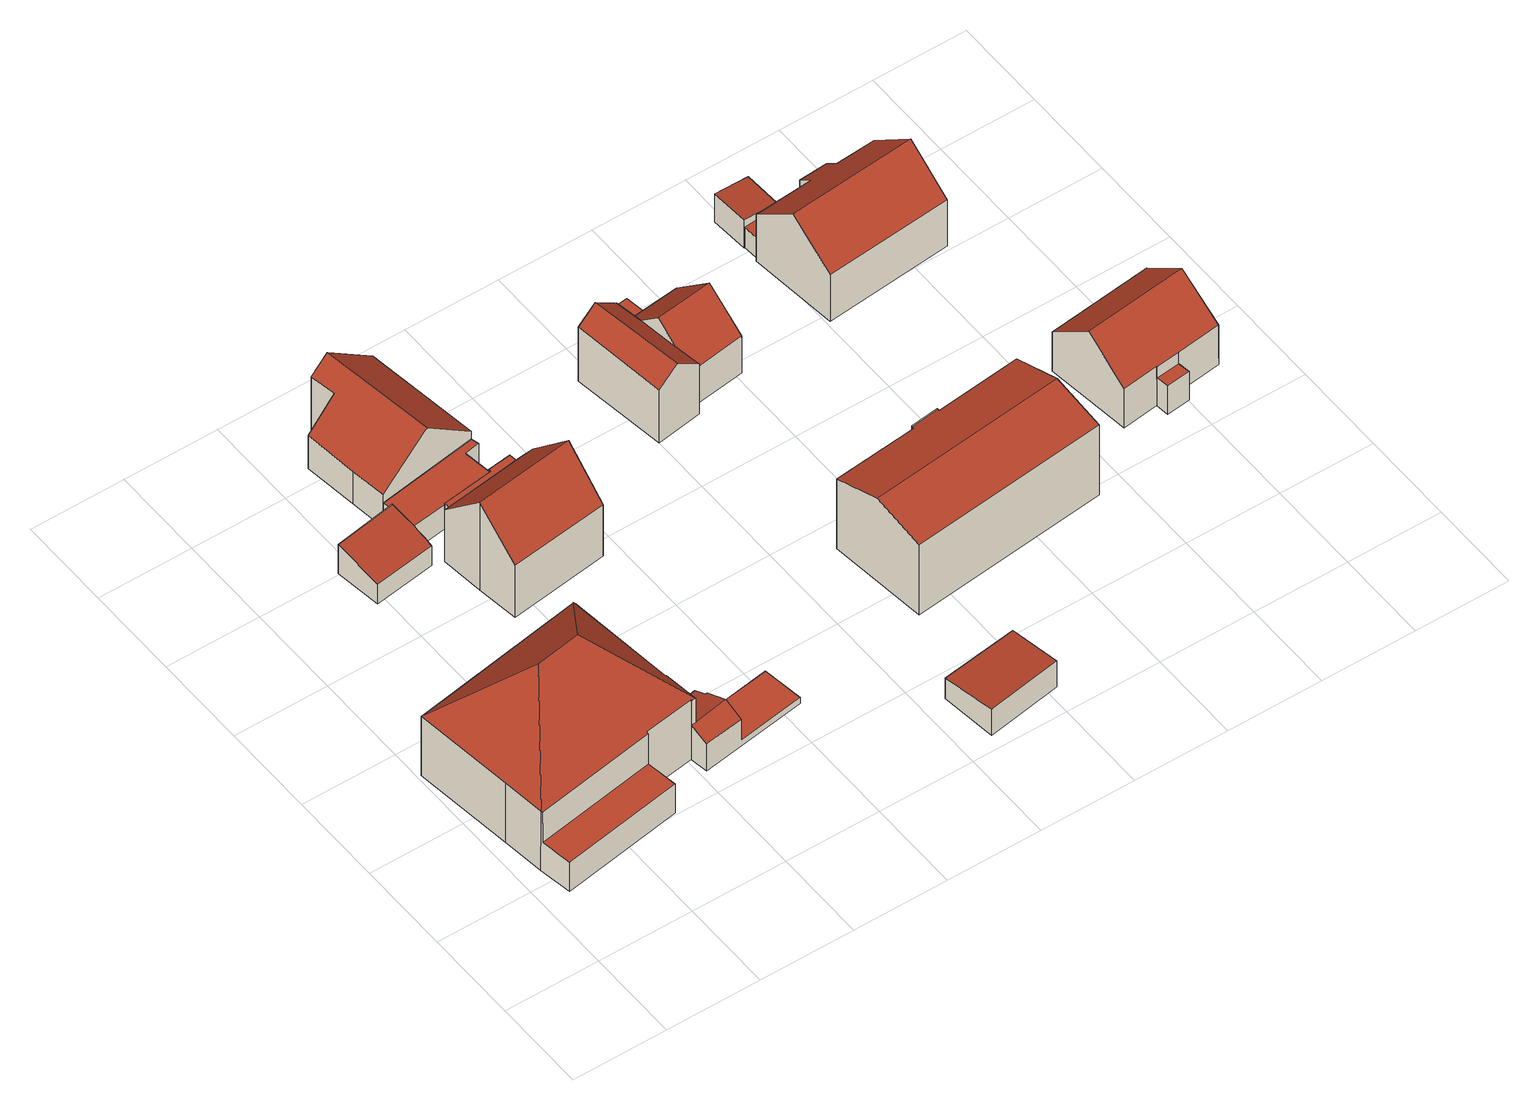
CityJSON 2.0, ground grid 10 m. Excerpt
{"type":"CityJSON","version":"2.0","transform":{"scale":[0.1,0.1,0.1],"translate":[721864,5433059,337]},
"CityObjects":{
"building1":{"type":"Building","attributes":{"Gemeindeschluessel":"09362000","HoeheDach":"353.000","HoeheGrund":"337.970","Methode":"9999","NiedrigsteTraufeDesGebaeudes":"338.800","Geometrietyp2DReferenz":"3000","measuredHeight":15.03,"function":"31001_2000","roofType":"9999"},"address":[{"Country":"Germany","Locality":"Regensburg","ThoroughfareName":"Großprüfening 21"}],"geometry":[{"type":"Solid","lod":"2","boundaries":[[[[0,1,2,3,4]],[[5,6,7,8,9]],[[10,11,12,13,14]],[[15,16,17,8]],[[18,19,20,21]],[[8,7,22,23,24,15]],[[25,11,10,26]],[[20,27,28,21]],[[29,30,31,32]],[[29,33,5,9,34,30]],[[33,35,36,37,6,5]],[[0,4,38,39]],[[37,40,22,7,6]],[[41,42,36,35]],[[43,19,18,44]],[[45,26,10,14,46]],[[43,32,31,27,20,19]],[[37,36,42,40]],[[14,13,47,3,2,46]],[[25,44,18,21,28,12,11]],[[8,17,34,9]],[[39,38,48,49]],[[28,27,31,30,34,17,47,13,12]],[[50,49,48,16,15,24]],[[50,24,23,51]],[[33,29,32,43,44,25,26,45,1,0,39,49,50,51,41,35]],[[17,16,48,38,4,3,47]],[[45,46,2,1]],[[41,51,23,22,40,42]]]],"semantics":{"surfaces":[{"type":"WallSurface","Flaeche":"2.448","Z_MAX":"7.622","Z_MAX_ASL":"345.593","Z_MIN":"-0.000","Z_MIN_ASL":"337.970"},{"type":"RoofSurface","Dachneigung":"65.051","Dachorientierung":"170.342","Flaeche":"9.077","Z_MAX":"4.430","Z_MAX_ASL":"342.400","Z_MIN":"3.504","Z_MIN_ASL":"341.474"},{"type":"RoofSurface","Dachneigung":"43.277","Dachorientierung":"263.154","Flaeche":"77.584","Z_MAX":"15.030","Z_MAX_ASL":"353.000","Z_MIN":"7.610","Z_MIN_ASL":"345.580"},{"type":"WallSurface","Flaeche":"14.433","Z_MAX":"7.530","Z_MAX_ASL":"345.500","Z_MIN":"2.805","Z_MIN_ASL":"340.775"},{"type":"RoofSurface","Dachneigung":"90.000","Dachorientierung":"-1.000","Flaeche":"43.806","Z_MAX":"3.730","Z_MAX_ASL":"341.700","Z_MIN":"3.730","Z_MIN_ASL":"341.700"},{"type":"RoofSurface","Dachneigung":"66.207","Dachorientierung":"350.343","Flaeche":"14.894","Z_MAX":"4.430","Z_MAX_ASL":"342.400","Z_MIN":"2.805","Z_MIN_ASL":"340.775"},{"type":"WallSurface","Flaeche":"34.207","Z_MAX":"7.626","Z_MAX_ASL":"345.596","Z_MIN":"-0.000","Z_MIN_ASL":"337.970"},{"type":"WallSurface","Flaeche":"49.374","Z_MAX":"7.530","Z_MAX_ASL":"345.500","Z_MIN":"3.730","Z_MIN_ASL":"341.700"},{"type":"WallSurface","Flaeche":"41.331","Z_MAX":"7.658","Z_MAX_ASL":"345.628","Z_MIN":"-0.000","Z_MIN_ASL":"337.970"},{"type":"WallSurface","Flaeche":"8.317","Z_MAX":"7.621","Z_MAX_ASL":"345.591","Z_MIN":"-0.000","Z_MIN_ASL":"337.970"},{"type":"WallSurface","Flaeche":"20.722","Z_MAX":"3.542","Z_MAX_ASL":"341.512","Z_MIN":"-0.000","Z_MIN_ASL":"337.970"},{"type":"WallSurface","Flaeche":"3.072","Z_MAX":"7.622","Z_MAX_ASL":"345.593","Z_MIN":"-0.000","Z_MIN_ASL":"337.970"},{"type":"WallSurface","Flaeche":"13.506","Z_MAX":"4.430","Z_MAX_ASL":"342.400","Z_MIN":"0.830","Z_MIN_ASL":"338.800"},{"type":"WallSurface","Flaeche":"3.627","Z_MAX":"0.830","Z_MAX_ASL":"338.800","Z_MIN":"-0.000","Z_MIN_ASL":"337.970"},{"type":"WallSurface","Flaeche":"48.499","Z_MAX":"3.730","Z_MAX_ASL":"341.700","Z_MIN":"-0.000","Z_MIN_ASL":"337.970"},{"type":"WallSurface","Flaeche":"81.548","Z_MAX":"7.626","Z_MAX_ASL":"345.596","Z_MIN":"-0.000","Z_MIN_ASL":"337.970"},{"type":"WallSurface","Flaeche":"13.704","Z_MAX":"7.658","Z_MAX_ASL":"345.628","Z_MIN":"-0.000","Z_MIN_ASL":"337.970"},{"type":"RoofSurface","Dachneigung":"90.000","Dachorientierung":"-1.000","Flaeche":"31.015","Z_MAX":"0.830","Z_MAX_ASL":"338.800","Z_MIN":"0.830","Z_MIN_ASL":"338.800"},{"type":"RoofSurface","Dachneigung":"45.791","Dachorientierung":"350.342","Flaeche":"126.361","Z_MAX":"15.030","Z_MAX_ASL":"353.000","Z_MIN":"7.579","Z_MIN_ASL":"345.549"},{"type":"WallSurface","Flaeche":"13.971","Z_MAX":"7.615","Z_MAX_ASL":"345.585","Z_MIN":"-0.000","Z_MIN_ASL":"337.970"},{"type":"WallSurface","Flaeche":"1.409","Z_MAX":"7.530","Z_MAX_ASL":"345.500","Z_MIN":"4.430","Z_MIN_ASL":"342.400"},{"type":"WallSurface","Flaeche":"84.177","Z_MAX":"7.715","Z_MAX_ASL":"345.685","Z_MIN":"-0.000","Z_MIN_ASL":"337.970"},{"type":"RoofSurface","Dachneigung":"45.792","Dachorientierung":"170.342","Flaeche":"126.828","Z_MAX":"15.030","Z_MAX_ASL":"353.000","Z_MIN":"7.530","Z_MIN_ASL":"345.500"},{"type":"WallSurface","Flaeche":"11.354","Z_MAX":"7.715","Z_MAX_ASL":"345.685","Z_MIN":"-0.000","Z_MIN_ASL":"337.970"},{"type":"WallSurface","Flaeche":"3.997","Z_MAX":"3.392","Z_MAX_ASL":"341.362","Z_MIN":"-0.000","Z_MIN_ASL":"337.970"},{"type":"GroundSurface","Flaeche":"384.381","Z_MAX":"-0.000","Z_MAX_ASL":"337.970","Z_MIN":"-0.000","Z_MIN_ASL":"337.970"},{"type":"RoofSurface","Dachneigung":"43.276","Dachorientierung":"83.154","Flaeche":"77.354","Z_MAX":"15.030","Z_MAX_ASL":"353.000","Z_MIN":"7.530","Z_MIN_ASL":"345.500"},{"type":"WallSurface","Flaeche":"142.297","Z_MAX":"7.579","Z_MAX_ASL":"345.549","Z_MIN":"-0.000","Z_MIN_ASL":"337.970"},{"type":"WallSurface","Flaeche":"6.482","Z_MAX":"3.393","Z_MAX_ASL":"341.363","Z_MIN":"-0.000","Z_MIN_ASL":"337.970"}],"values":[[0,1,2,3,4,5,6,7,8,9,10,11,12,13,14,15,16,17,18,19,20,21,22,23,24,25,26,27,28]]}}]},
"building2":{"type":"Building","attributes":{"Gemeindeschluessel":"09362000","HoeheDach":"341.887","HoeheGrund":"338.220","Methode":"1000","NiedrigsteTraufeDesGebaeudes":"340.660","Geometrietyp2DReferenz":"3000","measuredHeight":3.67,"function":"31001_2000","roofType":"2100"},"geometry":[{"type":"Solid","lod":"2","boundaries":[[[[52,53,54,55]],[[53,52,56,57]],[[58,59,60,61]],[[62,63,59,58]],[[61,60,64,65]],[[54,53,57,62,58,61,65]],[[65,64,55,54]],[[57,56,63,62]],[[52,55,64,60,59,63,56]]]],"semantics":{"surfaces":[{"type":"WallSurface","Flaeche":"2.588","Z_MAX":"2.675","Z_MAX_ASL":"340.895","Z_MIN":"0.000","Z_MIN_ASL":"338.220"},{"type":"WallSurface","Flaeche":"15.934","Z_MAX":"2.490","Z_MAX_ASL":"340.710","Z_MIN":"0.000","Z_MIN_ASL":"338.220"},{"type":"WallSurface","Flaeche":"9.141","Z_MAX":"3.667","Z_MAX_ASL":"341.887","Z_MIN":"0.000","Z_MIN_ASL":"338.220"},{"type":"WallSurface","Flaeche":"24.568","Z_MAX":"3.667","Z_MAX_ASL":"341.887","Z_MIN":"0.000","Z_MIN_ASL":"338.220"},{"type":"WallSurface","Flaeche":"1.721","Z_MAX":"3.023","Z_MAX_ASL":"341.243","Z_MIN":"0.000","Z_MIN_ASL":"338.220"},{"type":"GroundSurface","Flaeche":"33.871","Z_MAX":"0.000","Z_MAX_ASL":"338.220","Z_MIN":"0.000","Z_MIN_ASL":"338.220"},{"type":"WallSurface","Flaeche":"2.484","Z_MAX":"2.886","Z_MAX_ASL":"341.106","Z_MIN":"0.000","Z_MIN_ASL":"338.220"},{"type":"WallSurface","Flaeche":"15.368","Z_MAX":"3.667","Z_MAX_ASL":"341.887","Z_MIN":"0.000","Z_MIN_ASL":"338.220"},{"type":"RoofSurface","Dachneigung":"76.728","Dachorientierung":"170.195","Flaeche":"34.800","Z_MAX":"3.667","Z_MAX_ASL":"341.887","Z_MIN":"2.440","Z_MIN_ASL":"340.660"}],"values":[[0,1,2,3,4,5,6,7,8]]}}]},
"building3":{"type":"Building","attributes":{"Gemeindeschluessel":"09362000","HoeheDach":"349.223","HoeheGrund":"337.990","Methode":"2000","NiedrigsteTraufeDesGebaeudes":"344.547","Geometrietyp2DReferenz":"3000","measuredHeight":11.23,"function":"31001_1000","roofType":"3100","storeysAboveGround":3},"address":[{"Country":"Germany","Locality":"Regensburg","ThoroughfareName":"Großprüfening 20"}],"geometry":[{"type":"Solid","lod":"2","boundaries":[[[[66,67,68,69]],[[70,71,72,73]],[[69,68,74,75]],[[74,68,67,71]],[[75,70,73,76,77,78,66,69]],[[71,67,79,80,81,72]],[[78,79,67,66]],[[77,80,79,78]],[[75,74,71,70]],[[76,81,80,77]],[[73,72,81,76]]]],"semantics":{"surfaces":[{"type":"WallSurface","Flaeche":"39.653","Z_MAX":"11.233","Z_MAX_ASL":"349.223","Z_MIN":"0.000","Z_MIN_ASL":"337.990"},{"type":"WallSurface","Flaeche":"39.675","Z_MAX":"11.233","Z_MAX_ASL":"349.223","Z_MIN":"0.000","Z_MIN_ASL":"337.990"},{"type":"WallSurface","Flaeche":"69.048","Z_MAX":"6.567","Z_MAX_ASL":"344.557","Z_MIN":"0.000","Z_MIN_ASL":"337.990"},{"type":"RoofSurface","Dachneigung":"43.635","Dachorientierung":"172.563","Flaeche":"67.947","Z_MAX":"11.233","Z_MAX_ASL":"349.223","Z_MIN":"6.557","Z_MIN_ASL":"344.547"},{"type":"GroundSurface","Flaeche":"93.847","Z_MAX":"0.000","Z_MAX_ASL":"337.990","Z_MIN":"0.000","Z_MIN_ASL":"337.990"},{"type":"RoofSurface","Dachneigung":"43.670","Dachorientierung":"352.568","Flaeche":"68.007","Z_MAX":"11.233","Z_MAX_ASL":"349.223","Z_MIN":"6.562","Z_MIN_ASL":"344.552"},{"type":"WallSurface","Flaeche":"39.667","Z_MAX":"11.233","Z_MAX_ASL":"349.223","Z_MIN":"0.000","Z_MIN_ASL":"337.990"},{"type":"WallSurface","Flaeche":"7.910","Z_MAX":"6.564","Z_MAX_ASL":"344.554","Z_MIN":"0.000","Z_MIN_ASL":"337.990"},{"type":"WallSurface","Flaeche":"39.599","Z_MAX":"11.233","Z_MAX_ASL":"349.223","Z_MIN":"0.000","Z_MIN_ASL":"337.990"},{"type":"WallSurface","Flaeche":"44.476","Z_MAX":"6.564","Z_MAX_ASL":"344.554","Z_MIN":"0.000","Z_MIN_ASL":"337.990"},{"type":"WallSurface","Flaeche":"16.736","Z_MAX":"6.562","Z_MAX_ASL":"344.552","Z_MIN":"0.000","Z_MIN_ASL":"337.990"}],"values":[[0,1,2,3,4,5,6,7,8,9,10]]}}]},
"building4":{"type":"Building","attributes":{"Gemeindeschluessel":"09362000","HoeheDach":"341.210","HoeheGrund":"338.150","Methode":"2000","NiedrigsteTraufeDesGebaeudes":"341.210","Geometrietyp2DReferenz":"3000","measuredHeight":3.06,"function":"31001_2000","roofType":"1000","storeysAboveGround":1},"geometry":[{"type":"Solid","lod":"2","boundaries":[[[[82,83,84,85]],[[86,87,88,89]],[[90,60,91,92]],[[89,88,60,90]],[[93,94,95,82,85,86,89,90,92]],[[96,94,93,97]],[[94,96,98,95]],[[92,91,97,93]],[[96,97,91,60,88,87,84,83,98]],[[85,84,87,86]],[[95,98,83,82]]]],"semantics":{"surfaces":[{"type":"WallSurface","Flaeche":"8.822","Z_MAX":"3.060","Z_MAX_ASL":"341.210","Z_MIN":"0.000","Z_MIN_ASL":"338.150"},{"type":"WallSurface","Flaeche":"16.777","Z_MAX":"3.060","Z_MAX_ASL":"341.210","Z_MIN":"0.000","Z_MIN_ASL":"338.150"},{"type":"WallSurface","Flaeche":"8.362","Z_MAX":"3.060","Z_MAX_ASL":"341.210","Z_MIN":"0.000","Z_MIN_ASL":"338.150"},{"type":"WallSurface","Flaeche":"11.246","Z_MAX":"3.060","Z_MAX_ASL":"341.210","Z_MIN":"0.000","Z_MIN_ASL":"338.150"},{"type":"GroundSurface","Flaeche":"37.005","Z_MAX":"0.000","Z_MAX_ASL":"338.150","Z_MIN":"0.000","Z_MIN_ASL":"338.150"},{"type":"WallSurface","Flaeche":"32.767","Z_MAX":"3.060","Z_MAX_ASL":"341.210","Z_MIN":"0.000","Z_MIN_ASL":"338.150"},{"type":"WallSurface","Flaeche":"2.526","Z_MAX":"3.060","Z_MAX_ASL":"341.210","Z_MIN":"0.000","Z_MIN_ASL":"338.150"},{"type":"WallSurface","Flaeche":"3.379","Z_MAX":"3.060","Z_MAX_ASL":"341.210","Z_MIN":"0.000","Z_MIN_ASL":"338.150"},{"type":"RoofSurface","Dachneigung":"90.000","Dachorientierung":"-1.000","Flaeche":"37.005","Z_MAX":"3.060","Z_MAX_ASL":"341.210","Z_MIN":"3.060","Z_MIN_ASL":"341.210"},{"type":"WallSurface","Flaeche":"0.676","Z_MAX":"3.060","Z_MAX_ASL":"341.210","Z_MIN":"0.000","Z_MIN_ASL":"338.150"},{"type":"WallSurface","Flaeche":"4.778","Z_MAX":"3.060","Z_MAX_ASL":"341.210","Z_MIN":"0.000","Z_MIN_ASL":"338.150"}],"values":[[0,1,2,3,4,5,6,7,8,9,10]]}}]},
"building5":{"type":"Building","attributes":{"Gemeindeschluessel":"09362000","HoeheDach":"346.710","HoeheGrund":"338.070","Methode":"2000","NiedrigsteTraufeDesGebaeudes":"342.182","Geometrietyp2DReferenz":"3000","measuredHeight":8.64,"function":"31001_1000","roofType":"3100"},"address":[{"Country":"Germany","Locality":"Regensburg","ThoroughfareName":"Großprüfening 20a"}],"geometry":[{"type":"Solid","lod":"2","boundaries":[[[[99,100,101,94]],[[102,103,104,105,106,107,108]],[[109,107,106,110]],[[110,106,105,100,99]],[[94,101,104,103,93]],[[111,108,107,109]],[[112,102,108,111]],[[110,99,94,93,112,111,109]],[[93,103,102,112]],[[104,101,100,105]]]],"semantics":{"surfaces":[{"type":"WallSurface","Flaeche":"50.735","Z_MAX":"4.112","Z_MAX_ASL":"342.182","Z_MIN":"-0.000","Z_MIN_ASL":"338.070"},{"type":"RoofSurface","Dachneigung":"49.854","Dachorientierung":"263.998","Flaeche":"73.036","Z_MAX":"8.640","Z_MAX_ASL":"346.710","Z_MIN":"4.136","Z_MIN_ASL":"342.206"},{"type":"WallSurface","Flaeche":"19.915","Z_MAX":"7.008","Z_MAX_ASL":"345.078","Z_MIN":"-0.000","Z_MIN_ASL":"338.070"},{"type":"WallSurface","Flaeche":"49.870","Z_MAX":"8.640","Z_MAX_ASL":"346.710","Z_MIN":"-0.000","Z_MIN_ASL":"338.070"},{"type":"WallSurface","Flaeche":"68.342","Z_MAX":"8.640","Z_MAX_ASL":"346.710","Z_MIN":"-0.000","Z_MIN_ASL":"338.070"},{"type":"WallSurface","Flaeche":"18.566","Z_MAX":"7.008","Z_MAX_ASL":"345.078","Z_MIN":"-0.000","Z_MIN_ASL":"338.070"},{"type":"WallSurface","Flaeche":"23.543","Z_MAX":"4.222","Z_MAX_ASL":"342.292","Z_MIN":"-0.000","Z_MIN_ASL":"338.070"},{"type":"GroundSurface","Flaeche":"122.161","Z_MAX":"-0.000","Z_MAX_ASL":"338.070","Z_MIN":"-0.000","Z_MIN_ASL":"338.070"},{"type":"WallSurface","Flaeche":"15.677","Z_MAX":"4.165","Z_MAX_ASL":"342.235","Z_MIN":"-0.000","Z_MIN_ASL":"338.070"},{"type":"RoofSurface","Dachneigung":"49.854","Dachorientierung":"83.998","Flaeche":"86.776","Z_MAX":"8.640","Z_MAX_ASL":"346.710","Z_MIN":"4.112","Z_MIN_ASL":"342.182"}],"values":[[0,1,2,3,4,5,6,7,8,9]]}}]},
"building6":{"type":"Building","attributes":{"Gemeindeschluessel":"09362000","HoeheDach":"341.400","HoeheGrund":"338.250","Methode":"2000","NiedrigsteTraufeDesGebaeudes":"341.400","Geometrietyp2DReferenz":"3000","measuredHeight":3.15,"function":"51009_1610","roofType":"1000"},"geometry":[{"type":"Solid","lod":"2","boundaries":[[[[113,114,115,116]],[[117,118,119,120]],[[121,122,118,117]],[[120,119,114,113]],[[116,123,124,121,117,120,113]],[[123,125,126,124]],[[124,126,122,121]],[[114,119,118,122,126,125,115]],[[116,115,125,123]]]],"semantics":{"surfaces":[{"type":"WallSurface","Flaeche":"8.711","Z_MAX":"3.150","Z_MAX_ASL":"341.400","Z_MIN":"0.000","Z_MIN_ASL":"338.250"},{"type":"WallSurface","Flaeche":"3.813","Z_MAX":"3.150","Z_MAX_ASL":"341.400","Z_MIN":"0.000","Z_MIN_ASL":"338.250"},{"type":"WallSurface","Flaeche":"9.326","Z_MAX":"3.150","Z_MAX_ASL":"341.400","Z_MIN":"0.000","Z_MIN_ASL":"338.250"},{"type":"WallSurface","Flaeche":"21.349","Z_MAX":"3.150","Z_MAX_ASL":"341.400","Z_MIN":"0.000","Z_MIN_ASL":"338.250"},{"type":"GroundSurface","Flaeche":"22.546","Z_MAX":"0.000","Z_MAX_ASL":"338.250","Z_MIN":"0.000","Z_MIN_ASL":"338.250"},{"type":"WallSurface","Flaeche":"0.699","Z_MAX":"3.150","Z_MAX_ASL":"341.400","Z_MIN":"0.000","Z_MIN_ASL":"338.250"},{"type":"WallSurface","Flaeche":"7.806","Z_MAX":"3.150","Z_MAX_ASL":"341.400","Z_MIN":"0.000","Z_MIN_ASL":"338.250"},{"type":"RoofSurface","Dachneigung":"90.000","Dachorientierung":"-1.000","Flaeche":"22.546","Z_MAX":"3.150","Z_MAX_ASL":"341.400","Z_MIN":"3.150","Z_MIN_ASL":"341.400"},{"type":"WallSurface","Flaeche":"17.250","Z_MAX":"3.150","Z_MAX_ASL":"341.400","Z_MIN":"0.000","Z_MIN_ASL":"338.250"}],"values":[[0,1,2,3,4,5,6,7,8]]}}]},
"building7":{"type":"Building","attributes":{"Gemeindeschluessel":"09362000","HoeheDach":"342.277","HoeheGrund":"339.000","Methode":"1000","NiedrigsteTraufeDesGebaeudes":"341.606","Geometrietyp2DReferenz":"3000","measuredHeight":3.28,"function":"31001_2000","roofType":"1000"},"geometry":[{"type":"Solid","lod":"2","boundaries":[[[[127,128,129,130]],[[127,130,131,132]],[[128,127,132,133]],[[134,131,130,129]],[[133,132,131,134]],[[129,128,133,134]]]],"semantics":{"surfaces":[{"type":"WallSurface","Flaeche":"20.928","Z_MAX":"2.632","Z_MAX_ASL":"341.632","Z_MIN":"0.000","Z_MIN_ASL":"339.000"},{"type":"RoofSurface","Dachneigung":"83.520","Dachorientierung":"350.495","Flaeche":"46.832","Z_MAX":"3.277","Z_MAX_ASL":"342.277","Z_MIN":"2.606","Z_MIN_ASL":"341.606"},{"type":"WallSurface","Flaeche":"16.808","Z_MAX":"3.277","Z_MAX_ASL":"342.277","Z_MIN":"0.000","Z_MIN_ASL":"339.000"},{"type":"WallSurface","Flaeche":"17.396","Z_MAX":"3.277","Z_MAX_ASL":"342.277","Z_MIN":"0.000","Z_MIN_ASL":"339.000"},{"type":"WallSurface","Flaeche":"26.429","Z_MAX":"3.277","Z_MAX_ASL":"342.277","Z_MIN":"0.000","Z_MIN_ASL":"339.000"},{"type":"GroundSurface","Flaeche":"46.533","Z_MAX":"0.000","Z_MAX_ASL":"339.000","Z_MIN":"0.000","Z_MIN_ASL":"339.000"}],"values":[[0,1,2,3,4,5]]}}]},
"building8":{"type":"Building","attributes":{"Gemeindeschluessel":"09362000","HoeheDach":"347.260","HoeheGrund":"338.769","Methode":"2000","NiedrigsteTraufeDesGebaeudes":"342.286","Geometrietyp2DReferenz":"3000","measuredHeight":8.49,"function":"31001_1000","roofType":"3100"},"address":[{"Country":"Germany","Locality":"Regensburg","ThoroughfareName":"Großprüfening 18"}],"geometry":[{"type":"Solid","lod":"2","boundaries":[[[[135,136,137,138,139,140]],[[141,142,143,144,140]],[[145,146,147,148]],[[149,150,151,152,153]],[[154,142,141,155,156,157]],[[139,155,141,140]],[[149,153,158,159]],[[138,160,156,155,139]],[[161,159,158,162,160,138,137]],[[153,152,162,158]],[[156,163,157]],[[140,144,164,135]],[[145,148,154,157,163]],[[161,137,136,165]],[[166,163,156,160,162,152,151]],[[146,150,149,159,161,165,164,144,143,147]],[[142,154,148,147,143]],[[163,166,145]],[[150,146,145,166,151]],[[135,164,165,136]]]],"semantics":{"surfaces":[{"type":"RoofSurface","Dachneigung":"90.000","Dachorientierung":"-1.000","Flaeche":"7.685","Z_MAX":"3.517","Z_MAX_ASL":"342.286","Z_MIN":"3.517","Z_MIN_ASL":"342.286"},{"type":"WallSurface","Flaeche":"15.241","Z_MAX":"4.584","Z_MAX_ASL":"343.353","Z_MIN":"0.000","Z_MIN_ASL":"338.769"},{"type":"WallSurface","Flaeche":"27.971","Z_MAX":"4.720","Z_MAX_ASL":"343.489","Z_MIN":"0.000","Z_MIN_ASL":"338.769"},{"type":"WallSurface","Flaeche":"36.193","Z_MAX":"8.491","Z_MAX_ASL":"347.260","Z_MIN":"0.000","Z_MIN_ASL":"338.769"},{"type":"RoofSurface","Dachneigung":"47.048","Dachorientierung":"353.462","Flaeche":"34.323","Z_MAX":"8.401","Z_MAX_ASL":"347.170","Z_MIN":"4.563","Z_MIN_ASL":"343.332"},{"type":"WallSurface","Flaeche":"3.022","Z_MAX":"4.591","Z_MAX_ASL":"343.360","Z_MIN":"3.517","Z_MIN_ASL":"342.286"},{"type":"WallSurface","Flaeche":"68.533","Z_MAX":"6.884","Z_MAX_ASL":"345.653","Z_MIN":"0.000","Z_MIN_ASL":"338.769"},{"type":"WallSurface","Flaeche":"4.347","Z_MAX":"6.391","Z_MAX_ASL":"345.160","Z_MIN":"3.517","Z_MIN_ASL":"342.286"},{"type":"WallSurface","Flaeche":"35.138","Z_MAX":"8.491","Z_MAX_ASL":"347.260","Z_MIN":"0.000","Z_MIN_ASL":"338.769"},{"type":"RoofSurface","Dachneigung":"51.308","Dachorientierung":"261.236","Flaeche":"27.125","Z_MAX":"8.491","Z_MAX_ASL":"347.260","Z_MIN":"6.732","Z_MIN_ASL":"345.501"},{"type":"WallSurface","Flaeche":"4.343","Z_MAX":"8.401","Z_MAX_ASL":"347.170","Z_MIN":"6.391","Z_MIN_ASL":"345.160"},{"type":"WallSurface","Flaeche":"9.600","Z_MAX":"3.517","Z_MAX_ASL":"342.286","Z_MIN":"0.000","Z_MIN_ASL":"338.769"},{"type":"RoofSurface","Dachneigung":"47.044","Dachorientierung":"173.458","Flaeche":"33.174","Z_MAX":"8.401","Z_MAX_ASL":"347.170","Z_MIN":"4.604","Z_MIN_ASL":"343.373"},{"type":"WallSurface","Flaeche":"6.364","Z_MAX":"3.517","Z_MAX_ASL":"342.286","Z_MIN":"0.000","Z_MIN_ASL":"338.769"},{"type":"RoofSurface","Dachneigung":"51.295","Dachorientierung":"81.239","Flaeche":"33.904","Z_MAX":"8.491","Z_MAX_ASL":"347.260","Z_MIN":"6.383","Z_MIN_ASL":"345.152"},{"type":"GroundSurface","Flaeche":"104.719","Z_MAX":"0.000","Z_MAX_ASL":"338.769","Z_MIN":"0.000","Z_MIN_ASL":"338.769"},{"type":"WallSurface","Flaeche":"52.669","Z_MAX":"8.401","Z_MAX_ASL":"347.170","Z_MIN":"0.000","Z_MIN_ASL":"338.769"},{"type":"WallSurface","Flaeche":"1.710","Z_MAX":"6.391","Z_MAX_ASL":"345.160","Z_MIN":"4.604","Z_MIN_ASL":"343.373"},{"type":"WallSurface","Flaeche":"6.483","Z_MAX":"6.395","Z_MAX_ASL":"345.164","Z_MIN":"0.000","Z_MIN_ASL":"338.769"},{"type":"WallSurface","Flaeche":"9.956","Z_MAX":"3.517","Z_MAX_ASL":"342.286","Z_MIN":"0.000","Z_MIN_ASL":"338.769"}],"values":[[0,1,2,3,4,5,6,7,8,9,10,11,12,13,14,15,16,17,18,19]]}}]},
"building9":{"type":"Building","attributes":{"Gemeindeschluessel":"09362000","HoeheDach":"349.206","HoeheGrund":"338.713","Methode":"1000","NiedrigsteTraufeDesGebaeudes":"347.554","Geometrietyp2DReferenz":"3000","measuredHeight":10.49,"function":"31001_1000","roofType":"3100"},"address":[{"Country":"Germany","Locality":"Regensburg","ThoroughfareName":"Großprüfening 19"}],"geometry":[{"type":"Solid","lod":"2","boundaries":[[[[167,168,169,170,171]],[[172,173,174,175]],[[175,174,176,177]],[[177,176,178,179]],[[171,170,180,181]],[[180,170,169,182]],[[181,180,182,173,172]],[[167,171,181,172,175,177,179,183]],[[179,178,184,183]],[[182,169,168,184,178,176,174,173]],[[183,184,168,167]]]],"semantics":{"surfaces":[{"type":"WallSurface","Flaeche":"102.012","Z_MAX":"10.493","Z_MAX_ASL":"349.206","Z_MIN":"0.000","Z_MIN_ASL":"338.713"},{"type":"WallSurface","Flaeche":"80.201","Z_MAX":"8.935","Z_MAX_ASL":"347.648","Z_MIN":"0.000","Z_MIN_ASL":"338.713"},{"type":"WallSurface","Flaeche":"2.675","Z_MAX":"8.935","Z_MAX_ASL":"347.648","Z_MIN":"0.000","Z_MIN_ASL":"338.713"},{"type":"WallSurface","Flaeche":"26.871","Z_MAX":"8.843","Z_MAX_ASL":"347.556","Z_MIN":"0.000","Z_MIN_ASL":"338.713"},{"type":"WallSurface","Flaeche":"185.964","Z_MAX":"8.841","Z_MAX_ASL":"347.554","Z_MIN":"0.000","Z_MIN_ASL":"338.713"},{"type":"RoofSurface","Dachneigung":"73.039","Dachorientierung":"173.695","Flaeche":"119.126","Z_MAX":"10.493","Z_MAX_ASL":"349.206","Z_MIN":"8.841","Z_MIN_ASL":"347.554"},{"type":"WallSurface","Flaeche":"102.007","Z_MAX":"10.493","Z_MAX_ASL":"349.206","Z_MIN":"0.000","Z_MIN_ASL":"338.713"},{"type":"GroundSurface","Flaeche":"222.439","Z_MAX":"0.000","Z_MAX_ASL":"338.713","Z_MIN":"0.000","Z_MIN_ASL":"338.713"},{"type":"WallSurface","Flaeche":"2.672","Z_MAX":"8.933","Z_MAX_ASL":"347.646","Z_MIN":"0.000","Z_MIN_ASL":"338.713"},{"type":"RoofSurface","Dachneigung":"73.048","Dachorientierung":"353.699","Flaeche":"113.423","Z_MAX":"10.493","Z_MAX_ASL":"349.206","Z_MIN":"8.841","Z_MIN_ASL":"347.554"},{"type":"WallSurface","Flaeche":"80.682","Z_MAX":"8.934","Z_MAX_ASL":"347.647","Z_MIN":"0.000","Z_MIN_ASL":"338.713"}],"values":[[0,1,2,3,4,5,6,7,8,9,10]]}}]},
"building10":{"type":"Building","attributes":{"Gemeindeschluessel":"09362000","HoeheDach":"342.984","HoeheGrund":"339.390","Methode":"1000","NiedrigsteTraufeDesGebaeudes":"342.532","Geometrietyp2DReferenz":"3000","measuredHeight":3.59,"function":"31001_2000","roofType":"1000"},"geometry":[{"type":"Solid","lod":"2","boundaries":[[[[185,186,187,188]],[[189,190,191,192]],[[192,185,188,189]],[[191,186,185,192]],[[189,188,187,190]],[[190,187,186,191]]]],"semantics":{"surfaces":[{"type":"RoofSurface","Dachneigung":"83.118","Dachorientierung":"86.217","Flaeche":"15.046","Z_MAX":"3.594","Z_MAX_ASL":"342.984","Z_MIN":"3.142","Z_MIN_ASL":"342.532"},{"type":"GroundSurface","Flaeche":"14.938","Z_MAX":"0.000","Z_MAX_ASL":"339.390","Z_MIN":"0.000","Z_MIN_ASL":"339.390"},{"type":"WallSurface","Flaeche":"14.386","Z_MAX":"3.594","Z_MAX_ASL":"342.984","Z_MIN":"0.000","Z_MIN_ASL":"339.390"},{"type":"WallSurface","Flaeche":"12.603","Z_MAX":"3.594","Z_MAX_ASL":"342.984","Z_MIN":"0.000","Z_MIN_ASL":"339.390"},{"type":"WallSurface","Flaeche":"12.571","Z_MAX":"3.594","Z_MAX_ASL":"342.984","Z_MIN":"0.000","Z_MIN_ASL":"339.390"},{"type":"WallSurface","Flaeche":"12.549","Z_MAX":"3.144","Z_MAX_ASL":"342.534","Z_MIN":"0.000","Z_MIN_ASL":"339.390"}],"values":[[0,1,2,3,4,5]]}}]},
"building11":{"type":"Building","attributes":{"Gemeindeschluessel":"09362000","HoeheDach":"342.100","HoeheGrund":"339.470","Methode":"2000","NiedrigsteTraufeDesGebaeudes":"342.100","Geometrietyp2DReferenz":"3000","measuredHeight":2.63,"function":"51009_1610","roofType":"1000"},"geometry":[{"type":"Solid","lod":"2","boundaries":[[[[193,194,195,196]],[[193,196,197,198,199]],[[199,200,194,193]],[[196,195,201,197]],[[195,194,200,202,201]],[[197,201,202,198]],[[198,202,200,199]]]],"semantics":{"surfaces":[{"type":"WallSurface","Flaeche":"16.208","Z_MAX":"2.630","Z_MAX_ASL":"342.100","Z_MIN":"0.000","Z_MIN_ASL":"339.470"},{"type":"GroundSurface","Flaeche":"9.846","Z_MAX":"0.000","Z_MAX_ASL":"339.470","Z_MIN":"0.000","Z_MIN_ASL":"339.470"},{"type":"WallSurface","Flaeche":"3.851","Z_MAX":"2.630","Z_MAX_ASL":"342.100","Z_MIN":"0.000","Z_MIN_ASL":"339.470"},{"type":"WallSurface","Flaeche":"4.434","Z_MAX":"2.630","Z_MAX_ASL":"342.100","Z_MIN":"0.000","Z_MIN_ASL":"339.470"},{"type":"RoofSurface","Dachneigung":"90.000","Dachorientierung":"-1.000","Flaeche":"9.846","Z_MAX":"2.630","Z_MAX_ASL":"342.100","Z_MIN":"2.630","Z_MIN_ASL":"342.100"},{"type":"WallSurface","Flaeche":"9.855","Z_MAX":"2.630","Z_MAX_ASL":"342.100","Z_MIN":"0.000","Z_MIN_ASL":"339.470"},{"type":"WallSurface","Flaeche":"6.394","Z_MAX":"2.630","Z_MAX_ASL":"342.100","Z_MIN":"0.000","Z_MIN_ASL":"339.470"}],"values":[[0,1,2,3,4,5,6]]}}]},
"building12":{"type":"Building","attributes":{"Gemeindeschluessel":"09362000","HoeheDach":"348.990","HoeheGrund":"339.070","Methode":"2000","NiedrigsteTraufeDesGebaeudes":"343.797","Geometrietyp2DReferenz":"3000","measuredHeight":9.92,"function":"31001_1000","roofType":"3100"},"address":[{"Country":"Germany","Locality":"Regensburg","ThoroughfareName":"Großprüfening 16"}],"geometry":[{"type":"Solid","lod":"2","boundaries":[[[[203,204,205,206,207]],[[208,209,210,211]],[[209,208,212,213]],[[214,215,213,212]],[[203,207,216,217]],[[215,214,217,216]],[[215,216,207,206,218,210,209,213]],[[219,211,210,218,220]],[[203,217,214,212,208,211,219,204]],[[219,220,205,204]],[[205,220,218,206]]]],"semantics":{"surfaces":[{"type":"WallSurface","Flaeche":"75.200","Z_MAX":"9.920","Z_MAX_ASL":"348.990","Z_MIN":"-0.000","Z_MIN_ASL":"339.070"},{"type":"WallSurface","Flaeche":"24.775","Z_MAX":"5.939","Z_MAX_ASL":"345.009","Z_MIN":"-0.000","Z_MIN_ASL":"339.070"},{"type":"WallSurface","Flaeche":"7.742","Z_MAX":"5.939","Z_MAX_ASL":"345.009","Z_MIN":"-0.000","Z_MIN_ASL":"339.070"},{"type":"WallSurface","Flaeche":"14.449","Z_MAX":"4.736","Z_MAX_ASL":"343.807","Z_MIN":"-0.000","Z_MIN_ASL":"339.070"},{"type":"WallSurface","Flaeche":"36.760","Z_MAX":"5.965","Z_MAX_ASL":"345.035","Z_MIN":"-0.000","Z_MIN_ASL":"339.070"},{"type":"WallSurface","Flaeche":"7.813","Z_MAX":"5.957","Z_MAX_ASL":"345.027","Z_MIN":"-0.000","Z_MIN_ASL":"339.070"},{"type":"RoofSurface","Dachneigung":"50.140","Dachorientierung":"357.401","Flaeche":"88.927","Z_MAX":"9.920","Z_MAX_ASL":"348.990","Z_MIN":"4.727","Z_MIN_ASL":"343.797"},{"type":"WallSurface","Flaeche":"75.457","Z_MAX":"9.920","Z_MAX_ASL":"348.990","Z_MIN":"-0.000","Z_MIN_ASL":"339.070"},{"type":"GroundSurface","Flaeche":"131.825","Z_MAX":"-0.000","Z_MAX_ASL":"339.070","Z_MIN":"-0.000","Z_MIN_ASL":"339.070"},{"type":"WallSurface","Flaeche":"80.342","Z_MAX":"5.972","Z_MAX_ASL":"345.042","Z_MIN":"-0.000","Z_MIN_ASL":"339.070"},{"type":"RoofSurface","Dachneigung":"50.139","Dachorientierung":"177.401","Flaeche":"82.807","Z_MAX":"9.920","Z_MAX_ASL":"348.990","Z_MIN":"5.972","Z_MIN_ASL":"345.042"}],"values":[[0,1,2,3,4,5,6,7,8,9,10]]}}]},
"building13":{"type":"Building","attributes":{"Gemeindeschluessel":"09362000","HoeheDach":"347.830","HoeheGrund":"339.190","Methode":"2000","NiedrigsteTraufeDesGebaeudes":"342.760","Geometrietyp2DReferenz":"3000","measuredHeight":8.64,"function":"31001_1000","roofType":"3100"},"address":[{"Country":"Germany","Locality":"Regensburg","ThoroughfareName":"Prüfeninger Schulgasse 2"}],"geometry":[{"type":"Solid","lod":"2","boundaries":[[[[221,222,223,224,225,226]],[[227,228,229,230]],[[231,232,229,228,233]],[[234,235,236,227,230]],[[221,226,236,235]],[[231,233,237,238]],[[239,240,223,222]],[[239,238,237,241,240]],[[223,240,241,224]],[[234,230,229,232]],[[239,222,221,235,234,232,231,238]],[[236,226,225,237,233,228,227]],[[241,237,225,224]]]],"semantics":{"surfaces":[{"type":"WallSurface","Flaeche":"5.037","Z_MAX":"5.014","Z_MAX_ASL":"344.204","Z_MIN":"-0.000","Z_MIN_ASL":"339.190"},{"type":"RoofSurface","Dachneigung":"51.687","Dachorientierung":"355.594","Flaeche":"64.569","Z_MAX":"8.640","Z_MAX_ASL":"347.830","Z_MIN":"5.019","Z_MIN_ASL":"344.210"},{"type":"WallSurface","Flaeche":"62.840","Z_MAX":"8.640","Z_MAX_ASL":"347.830","Z_MIN":"-0.000","Z_MIN_ASL":"339.190"},{"type":"WallSurface","Flaeche":"62.549","Z_MAX":"8.640","Z_MAX_ASL":"347.830","Z_MIN":"-0.000","Z_MIN_ASL":"339.190"},{"type":"WallSurface","Flaeche":"19.278","Z_MAX":"5.026","Z_MAX_ASL":"344.216","Z_MIN":"-0.000","Z_MIN_ASL":"339.190"},{"type":"WallSurface","Flaeche":"23.267","Z_MAX":"5.002","Z_MAX_ASL":"344.192","Z_MIN":"-0.000","Z_MIN_ASL":"339.190"},{"type":"WallSurface","Flaeche":"9.055","Z_MAX":"3.570","Z_MAX_ASL":"342.760","Z_MIN":"-0.000","Z_MIN_ASL":"339.190"},{"type":"WallSurface","Flaeche":"5.015","Z_MAX":"5.002","Z_MAX_ASL":"344.192","Z_MIN":"-0.000","Z_MIN_ASL":"339.190"},{"type":"RoofSurface","Dachneigung":"90.000","Dachorientierung":"-1.000","Flaeche":"3.444","Z_MAX":"3.570","Z_MAX_ASL":"342.760","Z_MIN":"3.570","Z_MIN_ASL":"342.760"},{"type":"WallSurface","Flaeche":"55.529","Z_MAX":"5.019","Z_MAX_ASL":"344.210","Z_MIN":"-0.000","Z_MIN_ASL":"339.190"},{"type":"GroundSurface","Flaeche":"105.006","Z_MAX":"-0.000","Z_MAX_ASL":"339.190","Z_MIN":"-0.000","Z_MIN_ASL":"339.190"},{"type":"RoofSurface","Dachneigung":"51.687","Dachorientierung":"175.593","Flaeche":"64.869","Z_MAX":"8.640","Z_MAX_ASL":"347.830","Z_MIN":"4.980","Z_MIN_ASL":"344.170"},{"type":"WallSurface","Flaeche":"3.576","Z_MAX":"4.980","Z_MAX_ASL":"344.170","Z_MIN":"3.570","Z_MIN_ASL":"342.760"}],"values":[[0,1,2,3,4,5,6,7,8,9,10,11,12]]}}]}
},
"vertices":[
[190,295,10],[189,298,10],[189,298,85],[189,298,86],[190,295,86],[207,126,45],[248,132,45],[246,152,54],[209,145,54],[204,145,54],[17,160,86],[22,116,86],[22,115,86],[82,202,160],[4,266,86],[204,182,38],[204,182,85],[209,145,85],[28,81,47],[156,102,47],[151,135,47],[23,114,47],[243,175,44],[241,175,44],[239,188,38],[22,116,10],[17,160,10],[151,135,85],[23,114,85],[204,145,10],[204,145,86],[151,137,86],[151,137,10],[207,126,10],[204,145,85],[319,143,10],[319,143,18],[248,132,18],[190,291,86],[190,291,10],[243,175,18],[313,186,10],[313,186,18],[156,102,10],[28,81,10],[4,267,10],[4,267,85],[130,210,160],[202,182,87],[202,182,10],[239,188,10],[241,175,10],
[155,460,37],[155,460,12],[155,470,12],[155,470,39],[91,451,37],[91,451,12],[150,511,12],[150,511,49],[154,484,42],[154,484,12],[84,500,12],[84,500,49],[154,479,41],[154,479,12],
[278,428,10],[278,428,122],[283,384,75],[283,384,10],[173,414,10],[173,414,122],[168,459,76],[168,459,10],[179,370,76],[179,370,10],[193,462,10],[260,471,10],[272,472,10],[272,472,76],[260,471,76],[193,462,76],
[240,527,11],[240,527,42],[244,499,42],[244,499,11],[244,496,11],[244,496,42],[190,489,42],[190,489,11],[154,484,11],[150,511,42],[150,511,11],[148,522,11],[254,538,11],[256,530,11],[254,538,42],[148,522,42],[256,530,42],
[237,660,11],[237,660,52],[254,538,52],[143,560,52],[148,522,52],[201,530,97],[183,653,97],[164,650,80],[168,622,81],[136,616,53],[168,622,11],[164,650,11],[136,616,11],[143,560,11],
[193,462,12],[193,462,44],[190,489,44],[190,489,12],[272,472,12],[272,472,44],[260,471,44],[260,471,12],[269,502,12],[269,502,44],[244,496,12],[244,499,12],[244,496,44],[244,499,44],
[499,78,46],[499,78,20],[419,67,20],[419,67,46],[426,8,53],[505,21,53],[505,21,20],[426,8,20],
[454,585,53],[426,582,53],[429,564,53],[428,564,53],[430,555,53],[458,558,53],[458,558,64],[491,562,63],[491,562,18],[458,558,18],[442,474,64],[442,474,18],[502,482,18],[502,482,65],[396,457,18],[444,464,18],[444,464,82],[418,460,103],[396,457,85],[496,521,102],[430,555,64],[433,535,82],[436,514,102],[382,557,87],[382,557,18],[428,564,82],[429,564,18],[402,560,103],[439,493,82],[454,585,18],[426,582,18],[442,474,82],
[657,290,17],[657,290,106],[663,239,122],[669,185,106],[669,185,17],[448,267,17],[448,267,106],[537,276,106],[537,276,17],[537,279,106],[537,279,17],[567,283,106],[567,283,17],[460,162,106],[460,162,17],[454,216,122],[567,280,17],[567,280,106],
[587,595,60],[624,598,55],[622,638,55],[584,635,60],[584,635,24],[622,638,24],[624,598,24],[587,595,24],
[650,584,25],[650,584,51],[588,579,51],[588,579,25],[587,595,25],[624,598,25],[649,599,25],[649,599,51],[587,595,51],[624,598,51],
[588,579,21],[598,484,21],[598,484,80],[593,531,120],[588,579,80],[680,587,21],[680,587,80],[722,590,80],[722,590,21],[679,601,21],[679,601,68],[649,599,21],[649,599,68],[650,584,80],[650,584,21],[727,543,120],[732,496,21],[732,496,80],
[768,237,22],[770,223,22],[770,223,58],[768,236,58],[768,236,72],[768,237,72],[725,278,108],[834,291,108],[829,336,72],[719,323,72],[840,245,22],[829,336,22],[840,245,72],[719,323,22],[730,232,22],[730,232,72],[793,239,72],[793,239,22],[795,226,22],[795,226,58],[793,239,58]
]}
